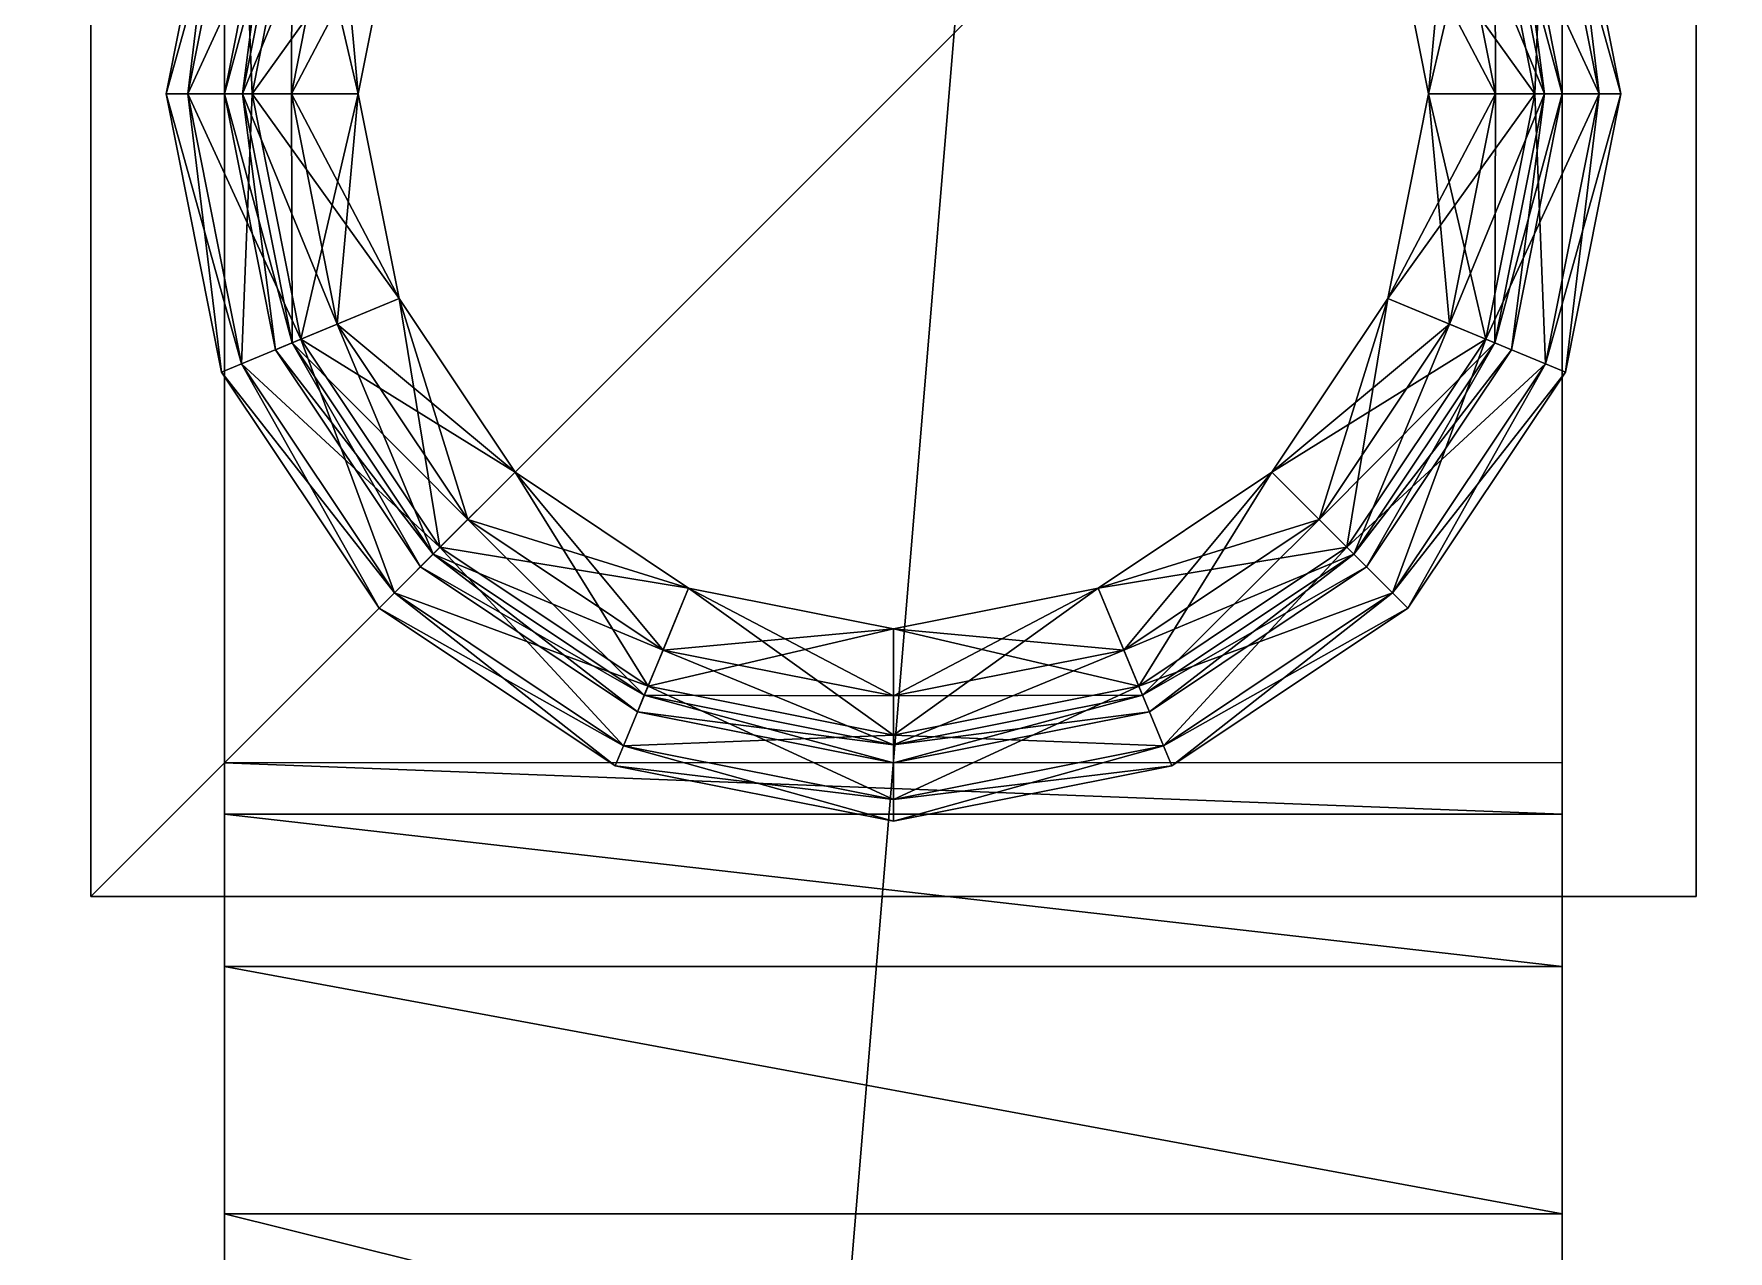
# Model space of a CAD drawing. Header units: metres. Extents: x -124 to 60, y -56 to 44.
# Drawn here: x 7.715 to 10.248, y -44.73 to -42.911 of the extents above; entities that cross this region are included whole.
import ezdxf

# ---------------------------------------------------------------- set-up
doc = ezdxf.new("R2010")
doc.units = ezdxf.units.M

msp = doc.modelspace()

# ---------------------------------------------------------------- linework, layer by layer
for points in [[(60, 44, 20), (10, 44, 20), (10, -56, 20)], [(10, -56, 20), (60, -56, 20), (60, 44, 20)], [(8, -56, 24), (10, -56, 24), (10, -32, 24)], [(10, -32, 24), (8, -32, 24), (8, -56, 24)], [(8, -56, 36), (8, -56, 46), (8, -32, 46)], [(8, -32, 46), (8, -32, 36), (8, -56, 36)], [(8, -56, 10), (8, -36, 10), (4, -36, 10)], [(4, -36, 10), (4, -56, 10), (8, -56, 10)], [(8, -56, 10), (8, -56, 24), (8, -38, 24)], [(8, -38, 24), (8, -38, 10), (8, -56, 10)], [(7.8, -41.8, 24.2), (7.8, -41.8, 24), (7.8, -44.2, 24)], [(7.8, -44.2, 24), (7.8, -44.2, 24.2), (7.8, -41.8, 24.2)], [(7.8, -44.2, 24.2), (10.2, -44.2, 24.2), (10.2, -41.8, 24.2)], [(10.2, -41.8, 24.2), (7.8, -41.8, 24.2), (7.8, -44.2, 24.2)], [(10.2, -41.8, 24), (10.2, -44.2, 24), (7.8, -44.2, 24)], [(7.8, -44.2, 24), (7.8, -41.8, 24), (10.2, -41.8, 24)], [(7.8, -41.8, 28), (7.8, -41.8, 27.8), (7.8, -44.2, 27.8)], [(7.8, -44.2, 27.8), (7.8, -44.2, 28), (7.8, -41.8, 28)], [(7.8, -44.2, 28), (10.2, -44.2, 28), (10.2, -41.8, 28)], [(10.2, -41.8, 28), (7.8, -41.8, 28), (7.8, -44.2, 28)], [(10.2, -41.8, 27.8), (10.2, -44.2, 27.8), (7.8, -44.2, 27.8)], [(7.8, -44.2, 27.8), (7.8, -41.8, 27.8), (10.2, -41.8, 27.8)], [(10.2, -44.2, 24.2), (10.2, -44.2, 24), (10.2, -41.8, 24)], [(10.2, -41.8, 24), (10.2, -41.8, 24.2), (10.2, -44.2, 24.2)], [(10.2, -44.2, 28), (10.2, -44.2, 27.8), (10.2, -41.8, 27.8)], [(10.2, -41.8, 27.8), (10.2, -41.8, 28), (10.2, -44.2, 28)], [(8, -42, 28), (8, -42, 36), (8, -44, 36)], [(8, -44, 36), (8, -44, 28), (8, -42, 28)], [(7.94496, -43, 25.5218), (7.91264, -43, 26), (7.99541, -42.5839, 26)], [(8.02527, -42.5963, 26.4782), (7.99541, -42.5839, 26), (7.91264, -43, 26)], [(7.91264, -43, 26), (7.94496, -43, 26.4782), (8.02527, -42.5963, 26.4782)], [(7.99541, -42.5839, 26), (8.02527, -42.5963, 25.5218), (7.94496, -43, 25.5218)], [(8.04133, -43, 25.0523), (7.94496, -43, 25.5218), (8.02527, -42.5963, 25.5218)], [(8.1143, -42.6331, 26.9477), (8.02527, -42.5963, 26.4782), (7.94496, -43, 26.4782)], [(8.02527, -42.5963, 25.5218), (8.1143, -42.6331, 25.0523), (8.04133, -43, 25.0523)], [(9.8857, -42.6331, 25.0523), (9.97473, -42.5963, 25.5218), (10.055, -43, 25.5218)], [(9.97473, -42.5963, 26.4782), (9.8857, -42.6331, 26.9477), (9.95867, -43, 26.9477)], [(9.95867, -43, 26.9477), (10.055, -43, 26.4782), (9.97473, -42.5963, 26.4782)], [(9.97473, -42.5963, 25.5218), (10.0046, -42.5839, 26), (10.0874, -43, 26)], [(10.0046, -42.5839, 26), (9.97473, -42.5963, 26.4782), (10.055, -43, 26.4782)], [(10.0874, -43, 26), (10.055, -43, 25.5218), (9.97473, -42.5963, 25.5218)], [(10.055, -43, 26.4782), (10.0874, -43, 26), (10.0046, -42.5839, 26)], [(8.07612, -42.6173, 27.6), (8, -43, 27.6), (8.02679, -43, 27.7)], [(8, -43, 27.6), (8.07612, -42.6173, 27.6), (8.10088, -42.6276, 27.5)], [(8, -43, 24.4), (8.07612, -42.6173, 24.4), (8.10088, -42.6276, 24.3)], [(8.07612, -42.6173, 24.4), (8, -43, 24.4), (8.02679, -43, 24.5)], [(8.10088, -42.6276, 27.5), (8.02679, -43, 27.5), (8, -43, 27.6)], [(8.10088, -42.6276, 24.3), (8.02679, -43, 24.3), (8, -43, 24.4)], [(8.02679, -43, 27.7), (8.10088, -42.6276, 27.7), (8.07612, -42.6173, 27.6)], [(8.02679, -43, 24.5), (8.10088, -42.6276, 24.5), (8.07612, -42.6173, 24.4)], [(8.10088, -42.6276, 27.7), (8.02679, -43, 27.7), (8.1, -43, 27.7732)], [(8.02679, -43, 27.5), (8.10088, -42.6276, 27.5), (8.16851, -42.6556, 27.4268)], [(8.02679, -43, 24.3), (8.10088, -42.6276, 24.3), (8.16851, -42.6556, 24.2268)], [(8.10088, -42.6276, 24.5), (8.02679, -43, 24.5), (8.1, -43, 24.5732)], [(8.1, -43, 27.7732), (8.16851, -42.6556, 27.7732), (8.10088, -42.6276, 27.7)], [(8.1, -43, 24.5732), (8.16851, -42.6556, 24.5732), (8.10088, -42.6276, 24.5)], [(9.97321, -43, 27.7), (9.89912, -42.6276, 27.7), (9.83149, -42.6556, 27.7732)], [(9.9, -43, 27.4268), (9.83149, -42.6556, 27.4268), (9.89912, -42.6276, 27.5)], [(9.9, -43, 24.2268), (9.83149, -42.6556, 24.2268), (9.89912, -42.6276, 24.3)], [(9.97321, -43, 24.5), (9.89912, -42.6276, 24.5), (9.83149, -42.6556, 24.5732)], [(10, -43, 27.6), (9.92388, -42.6173, 27.6), (9.89912, -42.6276, 27.7)], [(9.97321, -43, 27.5), (9.89912, -42.6276, 27.5), (9.92388, -42.6173, 27.6)], [(9.97321, -43, 24.3), (9.89912, -42.6276, 24.3), (9.92388, -42.6173, 24.4)], [(10, -43, 24.4), (9.92388, -42.6173, 24.4), (9.89912, -42.6276, 24.5)], [(9.89912, -42.6276, 27.7), (9.97321, -43, 27.7), (10, -43, 27.6)], [(9.89912, -42.6276, 27.5), (9.97321, -43, 27.5), (9.9, -43, 27.4268)], [(9.89912, -42.6276, 24.3), (9.97321, -43, 24.3), (9.9, -43, 24.2268)], [(9.89912, -42.6276, 24.5), (9.97321, -43, 24.5), (10, -43, 24.4)], [(9.92388, -42.6173, 27.6), (10, -43, 27.6), (9.97321, -43, 27.5)], [(9.92388, -42.6173, 24.4), (10, -43, 24.4), (9.97321, -43, 24.3)], [(7.94496, -43, 26.4782), (8.04133, -43, 26.9477), (8.1143, -42.6331, 26.9477)], [(8.2, -43, 24.6), (8.04133, -43, 25.0523), (8.1143, -42.6331, 25.0523)], [(8.2609, -42.6939, 27.4), (8.1143, -42.6331, 26.9477), (8.04133, -43, 26.9477)], [(8.1143, -42.6331, 25.0523), (8.2609, -42.6939, 24.6), (8.2, -43, 24.6)], [(9.7391, -42.6939, 24.6), (9.8857, -42.6331, 25.0523), (9.95867, -43, 25.0523)], [(9.8857, -42.6331, 26.9477), (9.7391, -42.6939, 27.4), (9.8, -43, 27.4)], [(9.8, -43, 27.4), (9.95867, -43, 26.9477), (9.8857, -42.6331, 26.9477)], [(10.055, -43, 25.5218), (9.95867, -43, 25.0523), (9.8857, -42.6331, 25.0523)], [(8.16851, -42.6556, 27.4268), (8.1, -43, 27.4268), (8.02679, -43, 27.5)], [(8.16851, -42.6556, 24.2268), (8.1, -43, 24.2268), (8.02679, -43, 24.3)], [(8.16851, -42.6556, 27.7732), (8.1, -43, 27.7732), (8.2, -43, 27.8)], [(8.1, -43, 27.4268), (8.16851, -42.6556, 27.4268), (8.2609, -42.6939, 27.4)], [(8.1, -43, 24.2268), (8.16851, -42.6556, 24.2268), (8.2609, -42.6939, 24.2)], [(8.16851, -42.6556, 24.5732), (8.1, -43, 24.5732), (8.2, -43, 24.6)], [(8.2, -43, 27.8), (8.2609, -42.6939, 27.8), (8.16851, -42.6556, 27.7732)], [(8.2, -43, 24.6), (8.2609, -42.6939, 24.6), (8.16851, -42.6556, 24.5732)], [(9.9, -43, 27.7732), (9.83149, -42.6556, 27.7732), (9.7391, -42.6939, 27.8)], [(9.8, -43, 27.4), (9.7391, -42.6939, 27.4), (9.83149, -42.6556, 27.4268)], [(9.8, -43, 24.2), (9.7391, -42.6939, 24.2), (9.83149, -42.6556, 24.2268)], [(9.9, -43, 24.5732), (9.83149, -42.6556, 24.5732), (9.7391, -42.6939, 24.6)], [(9.83149, -42.6556, 27.4268), (9.9, -43, 27.4268), (9.8, -43, 27.4)], [(9.83149, -42.6556, 24.2268), (9.9, -43, 24.2268), (9.8, -43, 24.2)], [(9.83149, -42.6556, 27.7732), (9.9, -43, 27.7732), (9.97321, -43, 27.7)], [(9.83149, -42.6556, 24.5732), (9.9, -43, 24.5732), (9.97321, -43, 24.5)], [(8.04133, -43, 26.9477), (8.2, -43, 27.4), (8.2609, -42.6939, 27.4)], [(8.2609, -42.6939, 27.4), (8.2, -43, 27.4), (8.1, -43, 27.4268)], [(8.2609, -42.6939, 24.2), (8.2, -43, 24.2), (8.1, -43, 24.2268)], [(9.7391, -42.6939, 27.8), (9.8, -43, 27.8), (9.9, -43, 27.7732)], [(9.95867, -43, 25.0523), (9.8, -43, 24.6), (9.7391, -42.6939, 24.6)], [(9.7391, -42.6939, 24.6), (9.8, -43, 24.6), (9.9, -43, 24.5732)], [(8.02527, -43.4037, 25.5218), (7.99541, -43.4161, 26), (7.91264, -43, 26)], [(7.91264, -43, 26), (7.94496, -43, 25.5218), (8.02527, -43.4037, 25.5218)], [(7.94496, -43, 26.4782), (7.91264, -43, 26), (7.99541, -43.4161, 26)], [(8.1143, -43.3669, 25.0523), (8.02527, -43.4037, 25.5218), (7.94496, -43, 25.5218)], [(7.94496, -43, 25.5218), (8.04133, -43, 25.0523), (8.1143, -43.3669, 25.0523)], [(7.99541, -43.4161, 26), (8.02527, -43.4037, 26.4782), (7.94496, -43, 26.4782)], [(8.04133, -43, 26.9477), (7.94496, -43, 26.4782), (8.02527, -43.4037, 26.4782)], [(8, -43, 27.6), (8.07612, -43.3827, 27.6), (8.10088, -43.3724, 27.7)], [(8.10088, -43.3724, 27.7), (8.02679, -43, 27.7), (8, -43, 27.6)], [(8.07612, -43.3827, 27.6), (8, -43, 27.6), (8.02679, -43, 27.5)], [(8.07612, -43.3827, 24.4), (8, -43, 24.4), (8.02679, -43, 24.3)], [(8.10088, -43.3724, 24.5), (8.02679, -43, 24.5), (8, -43, 24.4)], [(8, -43, 24.4), (8.07612, -43.3827, 24.4), (8.10088, -43.3724, 24.5)], [(8.02527, -43.4037, 26.4782), (8.1143, -43.3669, 26.9477), (8.04133, -43, 26.9477)], [(8.02679, -43, 27.7), (8.10088, -43.3724, 27.7), (8.16851, -43.3444, 27.7732)], [(8.16851, -43.3444, 27.7732), (8.1, -43, 27.7732), (8.02679, -43, 27.7)], [(8.02679, -43, 27.5), (8.10088, -43.3724, 27.5), (8.07612, -43.3827, 27.6)], [(8.10088, -43.3724, 27.5), (8.02679, -43, 27.5), (8.1, -43, 27.4268)], [(8.10088, -43.3724, 24.3), (8.02679, -43, 24.3), (8.1, -43, 24.2268)], [(8.02679, -43, 24.3), (8.10088, -43.3724, 24.3), (8.07612, -43.3827, 24.4)], [(8.16851, -43.3444, 24.5732), (8.1, -43, 24.5732), (8.02679, -43, 24.5)], [(8.02679, -43, 24.5), (8.10088, -43.3724, 24.5), (8.16851, -43.3444, 24.5732)], [(8.2609, -43.3061, 24.6), (8.1143, -43.3669, 25.0523), (8.04133, -43, 25.0523)], [(8.04133, -43, 25.0523), (8.2, -43, 24.6), (8.2609, -43.3061, 24.6)], [(8.2, -43, 27.4), (8.04133, -43, 26.9477), (8.1143, -43.3669, 26.9477)], [(8.1, -43, 27.7732), (8.16851, -43.3444, 27.7732), (8.2609, -43.3061, 27.8)], [(8.2609, -43.3061, 27.8), (8.2, -43, 27.8), (8.1, -43, 27.7732)], [(8.1, -43, 27.4268), (8.16851, -43.3444, 27.4268), (8.10088, -43.3724, 27.5)], [(8.16851, -43.3444, 27.4268), (8.1, -43, 27.4268), (8.2, -43, 27.4)], [(8.16851, -43.3444, 24.2268), (8.1, -43, 24.2268), (8.2, -43, 24.2)], [(8.1, -43, 24.2268), (8.16851, -43.3444, 24.2268), (8.10088, -43.3724, 24.3)], [(8.2609, -43.3061, 24.6), (8.2, -43, 24.6), (8.1, -43, 24.5732)], [(8.1, -43, 24.5732), (8.16851, -43.3444, 24.5732), (8.2609, -43.3061, 24.6)], [(8.1143, -43.3669, 26.9477), (8.2609, -43.3061, 27.4), (8.2, -43, 27.4)], [(8.2, -43, 27.4), (8.2609, -43.3061, 27.4), (8.16851, -43.3444, 27.4268)], [(8.2, -43, 24.2), (8.2609, -43.3061, 24.2), (8.16851, -43.3444, 24.2268)], [(9.8, -43, 27.8), (9.7391, -43.3061, 27.8), (9.83149, -43.3444, 27.7732)], [(9.7391, -43.3061, 27.4), (9.8, -43, 27.4), (9.9, -43, 27.4268)], [(9.9, -43, 27.4268), (9.83149, -43.3444, 27.4268), (9.7391, -43.3061, 27.4)], [(9.8857, -43.3669, 25.0523), (9.7391, -43.3061, 24.6), (9.8, -43, 24.6)], [(9.95867, -43, 26.9477), (9.8, -43, 27.4), (9.7391, -43.3061, 27.4)], [(9.7391, -43.3061, 27.4), (9.8857, -43.3669, 26.9477), (9.95867, -43, 26.9477)], [(9.9, -43, 24.2268), (9.83149, -43.3444, 24.2268), (9.7391, -43.3061, 24.2)], [(9.7391, -43.3061, 24.2), (9.8, -43, 24.2), (9.9, -43, 24.2268)], [(9.8, -43, 24.6), (9.7391, -43.3061, 24.6), (9.83149, -43.3444, 24.5732)], [(9.83149, -43.3444, 27.7732), (9.9, -43, 27.7732), (9.8, -43, 27.8)], [(9.8, -43, 24.6), (9.95867, -43, 25.0523), (9.8857, -43.3669, 25.0523)], [(9.83149, -43.3444, 24.5732), (9.9, -43, 24.5732), (9.8, -43, 24.6)], [(9.9, -43, 27.7732), (9.83149, -43.3444, 27.7732), (9.89912, -43.3724, 27.7)], [(9.83149, -43.3444, 27.4268), (9.9, -43, 27.4268), (9.97321, -43, 27.5)], [(9.97321, -43, 27.5), (9.89912, -43.3724, 27.5), (9.83149, -43.3444, 27.4268)], [(9.97321, -43, 24.3), (9.89912, -43.3724, 24.3), (9.83149, -43.3444, 24.2268)], [(9.83149, -43.3444, 24.2268), (9.9, -43, 24.2268), (9.97321, -43, 24.3)], [(9.9, -43, 24.5732), (9.83149, -43.3444, 24.5732), (9.89912, -43.3724, 24.5)], [(9.97473, -43.4037, 25.5218), (9.8857, -43.3669, 25.0523), (9.95867, -43, 25.0523)], [(10.055, -43, 26.4782), (9.95867, -43, 26.9477), (9.8857, -43.3669, 26.9477)], [(9.8857, -43.3669, 26.9477), (9.97473, -43.4037, 26.4782), (10.055, -43, 26.4782)], [(9.89912, -43.3724, 27.7), (9.97321, -43, 27.7), (9.9, -43, 27.7732)], [(9.97321, -43, 27.7), (9.89912, -43.3724, 27.7), (9.92388, -43.3827, 27.6)], [(9.89912, -43.3724, 27.5), (9.97321, -43, 27.5), (10, -43, 27.6)], [(10, -43, 27.6), (9.92388, -43.3827, 27.6), (9.89912, -43.3724, 27.5)], [(10, -43, 24.4), (9.92388, -43.3827, 24.4), (9.89912, -43.3724, 24.3)], [(9.89912, -43.3724, 24.3), (9.97321, -43, 24.3), (10, -43, 24.4)], [(9.97321, -43, 24.5), (9.89912, -43.3724, 24.5), (9.92388, -43.3827, 24.4)], [(9.89912, -43.3724, 24.5), (9.97321, -43, 24.5), (9.9, -43, 24.5732)], [(9.92388, -43.3827, 27.6), (10, -43, 27.6), (9.97321, -43, 27.7)], [(9.92388, -43.3827, 24.4), (10, -43, 24.4), (9.97321, -43, 24.5)], [(9.95867, -43, 25.0523), (10.055, -43, 25.5218), (9.97473, -43.4037, 25.5218)], [(10.0046, -43.4161, 26), (9.97473, -43.4037, 25.5218), (10.055, -43, 25.5218)], [(10.0874, -43, 26), (10.055, -43, 26.4782), (9.97473, -43.4037, 26.4782)], [(9.97473, -43.4037, 26.4782), (10.0046, -43.4161, 26), (10.0874, -43, 26)], [(10.055, -43, 25.5218), (10.0874, -43, 26), (10.0046, -43.4161, 26)], [(8.1143, -43.3669, 25.0523), (8.2609, -43.3061, 24.6), (8.43431, -43.5657, 24.6)], [(8.2609, -43.3061, 27.4), (8.1143, -43.3669, 26.9477), (8.32212, -43.6779, 26.9477)], [(8.43431, -43.5657, 27.8), (8.2609, -43.3061, 27.8), (8.16851, -43.3444, 27.7732)], [(8.3636, -43.6364, 27.4268), (8.16851, -43.3444, 27.4268), (8.2609, -43.3061, 27.4)], [(8.3636, -43.6364, 24.2268), (8.16851, -43.3444, 24.2268), (8.2609, -43.3061, 24.2)], [(8.43431, -43.5657, 24.6), (8.2609, -43.3061, 24.6), (8.16851, -43.3444, 24.5732)], [(8.2609, -43.3061, 27.4), (8.43431, -43.5657, 27.4), (8.3636, -43.6364, 27.4268)], [(8.32212, -43.6779, 26.9477), (8.43431, -43.5657, 27.4), (8.2609, -43.3061, 27.4)], [(8.2609, -43.3061, 24.2), (8.43431, -43.5657, 24.2), (8.3636, -43.6364, 24.2268)], [(9.7391, -43.3061, 27.8), (9.56569, -43.5657, 27.8), (9.6364, -43.6364, 27.7732)], [(9.56569, -43.5657, 27.4), (9.7391, -43.3061, 27.4), (9.83149, -43.3444, 27.4268)], [(9.67788, -43.6779, 25.0523), (9.56569, -43.5657, 24.6), (9.7391, -43.3061, 24.6)], [(9.8857, -43.3669, 26.9477), (9.7391, -43.3061, 27.4), (9.56569, -43.5657, 27.4)], [(9.56569, -43.5657, 24.2), (9.7391, -43.3061, 24.2), (9.83149, -43.3444, 24.2268)], [(9.7391, -43.3061, 24.6), (9.56569, -43.5657, 24.6), (9.6364, -43.6364, 24.5732)], [(9.6364, -43.6364, 27.7732), (9.83149, -43.3444, 27.7732), (9.7391, -43.3061, 27.8)], [(9.6364, -43.6364, 24.5732), (9.83149, -43.3444, 24.5732), (9.7391, -43.3061, 24.6)], [(9.7391, -43.3061, 24.6), (9.8857, -43.3669, 25.0523), (9.67788, -43.6779, 25.0523)], [(8.3636, -43.6364, 27.7732), (8.16851, -43.3444, 27.7732), (8.10088, -43.3724, 27.7)], [(8.31184, -43.6882, 27.5), (8.10088, -43.3724, 27.5), (8.16851, -43.3444, 27.4268)], [(8.31184, -43.6882, 24.3), (8.10088, -43.3724, 24.3), (8.16851, -43.3444, 24.2268)], [(8.3636, -43.6364, 24.5732), (8.16851, -43.3444, 24.5732), (8.10088, -43.3724, 24.5)], [(8.16851, -43.3444, 27.7732), (8.3636, -43.6364, 27.7732), (8.43431, -43.5657, 27.8)], [(8.16851, -43.3444, 27.4268), (8.3636, -43.6364, 27.4268), (8.31184, -43.6882, 27.5)], [(8.16851, -43.3444, 24.2268), (8.3636, -43.6364, 24.2268), (8.31184, -43.6882, 24.3)], [(8.16851, -43.3444, 24.5732), (8.3636, -43.6364, 24.5732), (8.43431, -43.5657, 24.6)], [(9.83149, -43.3444, 27.4268), (9.6364, -43.6364, 27.4268), (9.56569, -43.5657, 27.4)], [(9.83149, -43.3444, 24.2268), (9.6364, -43.6364, 24.2268), (9.56569, -43.5657, 24.2)], [(9.83149, -43.3444, 27.7732), (9.6364, -43.6364, 27.7732), (9.68816, -43.6882, 27.7)], [(9.6364, -43.6364, 27.4268), (9.83149, -43.3444, 27.4268), (9.89912, -43.3724, 27.5)], [(9.6364, -43.6364, 24.2268), (9.83149, -43.3444, 24.2268), (9.89912, -43.3724, 24.3)], [(9.83149, -43.3444, 24.5732), (9.6364, -43.6364, 24.5732), (9.68816, -43.6882, 24.5)], [(9.68816, -43.6882, 27.7), (9.89912, -43.3724, 27.7), (9.83149, -43.3444, 27.7732)], [(9.68816, -43.6882, 24.5), (9.89912, -43.3724, 24.5), (9.83149, -43.3444, 24.5732)], [(8.02527, -43.4037, 25.5218), (8.1143, -43.3669, 25.0523), (8.32212, -43.6779, 25.0523)], [(8.1143, -43.3669, 26.9477), (8.02527, -43.4037, 26.4782), (8.25397, -43.746, 26.4782)], [(8.31184, -43.6882, 27.7), (8.10088, -43.3724, 27.7), (8.07612, -43.3827, 27.6)], [(8.29289, -43.7071, 27.6), (8.07612, -43.3827, 27.6), (8.10088, -43.3724, 27.5)], [(8.29289, -43.7071, 24.4), (8.07612, -43.3827, 24.4), (8.10088, -43.3724, 24.3)], [(8.31184, -43.6882, 24.5), (8.10088, -43.3724, 24.5), (8.07612, -43.3827, 24.4)], [(8.07612, -43.3827, 27.6), (8.29289, -43.7071, 27.6), (8.31184, -43.6882, 27.7)], [(8.07612, -43.3827, 24.4), (8.29289, -43.7071, 24.4), (8.31184, -43.6882, 24.5)], [(8.10088, -43.3724, 27.7), (8.31184, -43.6882, 27.7), (8.3636, -43.6364, 27.7732)], [(8.10088, -43.3724, 27.5), (8.31184, -43.6882, 27.5), (8.29289, -43.7071, 27.6)], [(8.10088, -43.3724, 24.3), (8.31184, -43.6882, 24.3), (8.29289, -43.7071, 24.4)], [(8.10088, -43.3724, 24.5), (8.31184, -43.6882, 24.5), (8.3636, -43.6364, 24.5732)], [(8.43431, -43.5657, 24.6), (8.32212, -43.6779, 25.0523), (8.1143, -43.3669, 25.0523)], [(8.25397, -43.746, 26.4782), (8.32212, -43.6779, 26.9477), (8.1143, -43.3669, 26.9477)], [(9.56569, -43.5657, 27.4), (9.67788, -43.6779, 26.9477), (9.8857, -43.3669, 26.9477)], [(9.89912, -43.3724, 27.5), (9.68816, -43.6882, 27.5), (9.6364, -43.6364, 27.4268)], [(9.89912, -43.3724, 24.3), (9.68816, -43.6882, 24.3), (9.6364, -43.6364, 24.2268)], [(9.74603, -43.746, 25.5218), (9.67788, -43.6779, 25.0523), (9.8857, -43.3669, 25.0523)], [(9.97473, -43.4037, 26.4782), (9.8857, -43.3669, 26.9477), (9.67788, -43.6779, 26.9477)], [(9.89912, -43.3724, 27.7), (9.68816, -43.6882, 27.7), (9.70711, -43.7071, 27.6)], [(9.68816, -43.6882, 27.5), (9.89912, -43.3724, 27.5), (9.92388, -43.3827, 27.6)], [(9.68816, -43.6882, 24.3), (9.89912, -43.3724, 24.3), (9.92388, -43.3827, 24.4)], [(9.89912, -43.3724, 24.5), (9.68816, -43.6882, 24.5), (9.70711, -43.7071, 24.4)], [(9.92388, -43.3827, 27.6), (9.70711, -43.7071, 27.6), (9.68816, -43.6882, 27.5)], [(9.92388, -43.3827, 24.4), (9.70711, -43.7071, 24.4), (9.68816, -43.6882, 24.3)], [(9.70711, -43.7071, 27.6), (9.92388, -43.3827, 27.6), (9.89912, -43.3724, 27.7)], [(9.70711, -43.7071, 24.4), (9.92388, -43.3827, 24.4), (9.89912, -43.3724, 24.5)], [(9.8857, -43.3669, 25.0523), (9.97473, -43.4037, 25.5218), (9.74603, -43.746, 25.5218)], [(7.99541, -43.4161, 26), (8.02527, -43.4037, 25.5218), (8.25397, -43.746, 25.5218)], [(8.02527, -43.4037, 26.4782), (7.99541, -43.4161, 26), (8.23112, -43.7689, 26)], [(8.32212, -43.6779, 25.0523), (8.25397, -43.746, 25.5218), (8.02527, -43.4037, 25.5218)], [(8.23112, -43.7689, 26), (8.25397, -43.746, 26.4782), (8.02527, -43.4037, 26.4782)], [(9.67788, -43.6779, 26.9477), (9.74603, -43.746, 26.4782), (9.97473, -43.4037, 26.4782)], [(9.76888, -43.7689, 26), (9.74603, -43.746, 25.5218), (9.97473, -43.4037, 25.5218)], [(10.0046, -43.4161, 26), (9.97473, -43.4037, 26.4782), (9.74603, -43.746, 26.4782)], [(9.97473, -43.4037, 25.5218), (10.0046, -43.4161, 26), (9.76888, -43.7689, 26)], [(8.25397, -43.746, 25.5218), (8.23112, -43.7689, 26), (7.99541, -43.4161, 26)], [(9.74603, -43.746, 26.4782), (9.76888, -43.7689, 26), (10.0046, -43.4161, 26)], [(8.32212, -43.6779, 25.0523), (8.43431, -43.5657, 24.6), (8.69385, -43.7391, 24.6)], [(8.43431, -43.5657, 27.4), (8.32212, -43.6779, 26.9477), (8.63313, -43.8857, 26.9477)], [(8.69385, -43.7391, 27.8), (8.43431, -43.5657, 27.8), (8.3636, -43.6364, 27.7732)], [(8.65559, -43.8315, 27.4268), (8.3636, -43.6364, 27.4268), (8.43431, -43.5657, 27.4)], [(8.65559, -43.8315, 24.2268), (8.3636, -43.6364, 24.2268), (8.43431, -43.5657, 24.2)], [(8.69385, -43.7391, 24.6), (8.43431, -43.5657, 24.6), (8.3636, -43.6364, 24.5732)], [(8.43431, -43.5657, 27.4), (8.69385, -43.7391, 27.4), (8.65559, -43.8315, 27.4268)], [(8.63313, -43.8857, 26.9477), (8.69385, -43.7391, 27.4), (8.43431, -43.5657, 27.4)], [(8.43431, -43.5657, 24.2), (8.69385, -43.7391, 24.2), (8.65559, -43.8315, 24.2268)], [(9.56569, -43.5657, 27.8), (9.30615, -43.7391, 27.8), (9.34441, -43.8315, 27.7732)], [(9.30615, -43.7391, 27.4), (9.56569, -43.5657, 27.4), (9.6364, -43.6364, 27.4268)], [(9.36687, -43.8857, 25.0523), (9.30615, -43.7391, 24.6), (9.56569, -43.5657, 24.6)], [(9.67788, -43.6779, 26.9477), (9.56569, -43.5657, 27.4), (9.30615, -43.7391, 27.4)], [(9.30615, -43.7391, 24.2), (9.56569, -43.5657, 24.2), (9.6364, -43.6364, 24.2268)], [(9.56569, -43.5657, 24.6), (9.30615, -43.7391, 24.6), (9.34441, -43.8315, 24.5732)], [(9.34441, -43.8315, 27.7732), (9.6364, -43.6364, 27.7732), (9.56569, -43.5657, 27.8)], [(9.34441, -43.8315, 24.5732), (9.6364, -43.6364, 24.5732), (9.56569, -43.5657, 24.6)], [(9.56569, -43.5657, 24.6), (9.67788, -43.6779, 25.0523), (9.36687, -43.8857, 25.0523)], [(8.65559, -43.8315, 27.7732), (8.3636, -43.6364, 27.7732), (8.31184, -43.6882, 27.7)], [(8.62757, -43.8991, 27.5), (8.31184, -43.6882, 27.5), (8.3636, -43.6364, 27.4268)], [(8.62757, -43.8991, 24.3), (8.31184, -43.6882, 24.3), (8.3636, -43.6364, 24.2268)], [(8.65559, -43.8315, 24.5732), (8.3636, -43.6364, 24.5732), (8.31184, -43.6882, 24.5)], [(8.3636, -43.6364, 27.7732), (8.65559, -43.8315, 27.7732), (8.69385, -43.7391, 27.8)], [(8.3636, -43.6364, 27.4268), (8.65559, -43.8315, 27.4268), (8.62757, -43.8991, 27.5)], [(8.3636, -43.6364, 24.2268), (8.65559, -43.8315, 24.2268), (8.62757, -43.8991, 24.3)], [(8.3636, -43.6364, 24.5732), (8.65559, -43.8315, 24.5732), (8.69385, -43.7391, 24.6)], [(9.6364, -43.6364, 27.4268), (9.34441, -43.8315, 27.4268), (9.30615, -43.7391, 27.4)], [(9.6364, -43.6364, 24.2268), (9.34441, -43.8315, 24.2268), (9.30615, -43.7391, 24.2)], [(9.6364, -43.6364, 27.7732), (9.34441, -43.8315, 27.7732), (9.37243, -43.8991, 27.7)], [(9.34441, -43.8315, 27.4268), (9.6364, -43.6364, 27.4268), (9.68816, -43.6882, 27.5)], [(9.34441, -43.8315, 24.2268), (9.6364, -43.6364, 24.2268), (9.68816, -43.6882, 24.3)], [(9.6364, -43.6364, 24.5732), (9.34441, -43.8315, 24.5732), (9.37243, -43.8991, 24.5)], [(9.37243, -43.8991, 27.7), (9.68816, -43.6882, 27.7), (9.6364, -43.6364, 27.7732)], [(9.37243, -43.8991, 24.5), (9.68816, -43.6882, 24.5), (9.6364, -43.6364, 24.5732)], [(8.25397, -43.746, 25.5218), (8.32212, -43.6779, 25.0523), (8.63313, -43.8857, 25.0523)], [(8.32212, -43.6779, 26.9477), (8.25397, -43.746, 26.4782), (8.59625, -43.9747, 26.4782)], [(8.62757, -43.8991, 27.7), (8.31184, -43.6882, 27.7), (8.29289, -43.7071, 27.6)], [(8.61732, -43.9239, 27.6), (8.29289, -43.7071, 27.6), (8.31184, -43.6882, 27.5)], [(8.61732, -43.9239, 24.4), (8.29289, -43.7071, 24.4), (8.31184, -43.6882, 24.3)], [(8.62757, -43.8991, 24.5), (8.31184, -43.6882, 24.5), (8.29289, -43.7071, 24.4)], [(8.31184, -43.6882, 27.7), (8.62757, -43.8991, 27.7), (8.65559, -43.8315, 27.7732)], [(8.31184, -43.6882, 27.5), (8.62757, -43.8991, 27.5), (8.61732, -43.9239, 27.6)], [(8.31184, -43.6882, 24.3), (8.62757, -43.8991, 24.3), (8.61732, -43.9239, 24.4)], [(8.31184, -43.6882, 24.5), (8.62757, -43.8991, 24.5), (8.65559, -43.8315, 24.5732)], [(8.69385, -43.7391, 24.6), (8.63313, -43.8857, 25.0523), (8.32212, -43.6779, 25.0523)], [(8.59625, -43.9747, 26.4782), (8.63313, -43.8857, 26.9477), (8.32212, -43.6779, 26.9477)], [(9.30615, -43.7391, 27.4), (9.36687, -43.8857, 26.9477), (9.67788, -43.6779, 26.9477)], [(9.68816, -43.6882, 27.5), (9.37243, -43.8991, 27.5), (9.34441, -43.8315, 27.4268)], [(9.68816, -43.6882, 24.3), (9.37243, -43.8991, 24.3), (9.34441, -43.8315, 24.2268)], [(9.40375, -43.9747, 25.5218), (9.36687, -43.8857, 25.0523), (9.67788, -43.6779, 25.0523)], [(9.74603, -43.746, 26.4782), (9.67788, -43.6779, 26.9477), (9.36687, -43.8857, 26.9477)], [(9.68816, -43.6882, 27.7), (9.37243, -43.8991, 27.7), (9.38268, -43.9239, 27.6)], [(9.37243, -43.8991, 27.5), (9.68816, -43.6882, 27.5), (9.70711, -43.7071, 27.6)], [(9.37243, -43.8991, 24.3), (9.68816, -43.6882, 24.3), (9.70711, -43.7071, 24.4)], [(9.68816, -43.6882, 24.5), (9.37243, -43.8991, 24.5), (9.38268, -43.9239, 24.4)], [(9.38268, -43.9239, 27.6), (9.70711, -43.7071, 27.6), (9.68816, -43.6882, 27.7)], [(9.38268, -43.9239, 24.4), (9.70711, -43.7071, 24.4), (9.68816, -43.6882, 24.5)], [(9.67788, -43.6779, 25.0523), (9.74603, -43.746, 25.5218), (9.40375, -43.9747, 25.5218)], [(8.29289, -43.7071, 27.6), (8.61732, -43.9239, 27.6), (8.62757, -43.8991, 27.7)], [(8.29289, -43.7071, 24.4), (8.61732, -43.9239, 24.4), (8.62757, -43.8991, 24.5)], [(9.70711, -43.7071, 27.6), (9.38268, -43.9239, 27.6), (9.37243, -43.8991, 27.5)], [(9.70711, -43.7071, 24.4), (9.38268, -43.9239, 24.4), (9.37243, -43.8991, 24.3)], [(8.63313, -43.8857, 25.0523), (8.69385, -43.7391, 24.6), (9, -43.8, 24.6)], [(8.69385, -43.7391, 27.4), (8.63313, -43.8857, 26.9477), (9, -43.9587, 26.9477)], [(9, -43.8, 27.8), (8.69385, -43.7391, 27.8), (8.65559, -43.8315, 27.7732)], [(9, -43.9, 27.4268), (8.65559, -43.8315, 27.4268), (8.69385, -43.7391, 27.4)], [(9, -43.9, 24.2268), (8.65559, -43.8315, 24.2268), (8.69385, -43.7391, 24.2)], [(9, -43.8, 24.6), (8.69385, -43.7391, 24.6), (8.65559, -43.8315, 24.5732)], [(8.69385, -43.7391, 27.4), (9, -43.8, 27.4), (9, -43.9, 27.4268)], [(9, -43.9587, 26.9477), (9, -43.8, 27.4), (8.69385, -43.7391, 27.4)], [(8.69385, -43.7391, 24.2), (9, -43.8, 24.2), (9, -43.9, 24.2268)], [(9, -43.9, 27.7732), (9.34441, -43.8315, 27.7732), (9.30615, -43.7391, 27.8)], [(9.30615, -43.7391, 27.8), (9, -43.8, 27.8), (9, -43.9, 27.7732)], [(9, -43.8, 27.4), (9.30615, -43.7391, 27.4), (9.34441, -43.8315, 27.4268)], [(9.30615, -43.7391, 24.6), (9.36687, -43.8857, 25.0523), (9, -43.9587, 25.0523)], [(9, -43.9587, 25.0523), (9, -43.8, 24.6), (9.30615, -43.7391, 24.6)], [(9.36687, -43.8857, 26.9477), (9.30615, -43.7391, 27.4), (9, -43.8, 27.4)], [(9, -43.8, 24.2), (9.30615, -43.7391, 24.2), (9.34441, -43.8315, 24.2268)], [(9.30615, -43.7391, 24.6), (9, -43.8, 24.6), (9, -43.9, 24.5732)], [(9, -43.9, 24.5732), (9.34441, -43.8315, 24.5732), (9.30615, -43.7391, 24.6)], [(8.23112, -43.7689, 26), (8.25397, -43.746, 25.5218), (8.59625, -43.9747, 25.5218)], [(8.25397, -43.746, 26.4782), (8.23112, -43.7689, 26), (8.58389, -44.0046, 26)], [(8.63313, -43.8857, 25.0523), (8.59625, -43.9747, 25.5218), (8.25397, -43.746, 25.5218)], [(8.58389, -44.0046, 26), (8.59625, -43.9747, 26.4782), (8.25397, -43.746, 26.4782)], [(9.36687, -43.8857, 26.9477), (9.40375, -43.9747, 26.4782), (9.74603, -43.746, 26.4782)], [(9.41611, -44.0046, 26), (9.40375, -43.9747, 25.5218), (9.74603, -43.746, 25.5218)], [(9.76888, -43.7689, 26), (9.74603, -43.746, 26.4782), (9.40375, -43.9747, 26.4782)], [(9.74603, -43.746, 25.5218), (9.76888, -43.7689, 26), (9.41611, -44.0046, 26)], [(8.59625, -43.9747, 25.5218), (8.58389, -44.0046, 26), (8.23112, -43.7689, 26)], [(9.40375, -43.9747, 26.4782), (9.41611, -44.0046, 26), (9.76888, -43.7689, 26)], [(9, -43.8, 24.6), (9, -43.9587, 25.0523), (8.63313, -43.8857, 25.0523)], [(8.65559, -43.8315, 27.7732), (9, -43.9, 27.7732), (9, -43.8, 27.8)], [(8.65559, -43.8315, 24.5732), (9, -43.9, 24.5732), (9, -43.8, 24.6)], [(9.34441, -43.8315, 27.4268), (9, -43.9, 27.4268), (9, -43.8, 27.4)], [(9, -43.8, 27.4), (9, -43.9587, 26.9477), (9.36687, -43.8857, 26.9477)], [(9.34441, -43.8315, 24.2268), (9, -43.9, 24.2268), (9, -43.8, 24.2)], [(9, -43.9, 27.7732), (8.65559, -43.8315, 27.7732), (8.62757, -43.8991, 27.7)], [(9, -43.9732, 27.5), (8.62757, -43.8991, 27.5), (8.65559, -43.8315, 27.4268)], [(9, -43.9732, 24.3), (8.62757, -43.8991, 24.3), (8.65559, -43.8315, 24.2268)], [(9, -43.9, 24.5732), (8.65559, -43.8315, 24.5732), (8.62757, -43.8991, 24.5)], [(8.65559, -43.8315, 27.4268), (9, -43.9, 27.4268), (9, -43.9732, 27.5)], [(8.65559, -43.8315, 24.2268), (9, -43.9, 24.2268), (9, -43.9732, 24.3)], [(9, -43.9732, 27.7), (9.37243, -43.8991, 27.7), (9.34441, -43.8315, 27.7732)], [(9.34441, -43.8315, 27.7732), (9, -43.9, 27.7732), (9, -43.9732, 27.7)], [(9, -43.9, 27.4268), (9.34441, -43.8315, 27.4268), (9.37243, -43.8991, 27.5)], [(9, -43.9, 24.2268), (9.34441, -43.8315, 24.2268), (9.37243, -43.8991, 24.3)], [(9.34441, -43.8315, 24.5732), (9, -43.9, 24.5732), (9, -43.9732, 24.5)], [(9, -43.9732, 24.5), (9.37243, -43.8991, 24.5), (9.34441, -43.8315, 24.5732)], [(8.59625, -43.9747, 25.5218), (8.63313, -43.8857, 25.0523), (9, -43.9587, 25.0523)], [(8.63313, -43.8857, 26.9477), (8.59625, -43.9747, 26.4782), (9, -44.055, 26.4782)], [(9, -44.055, 26.4782), (9, -43.9587, 26.9477), (8.63313, -43.8857, 26.9477)], [(9.36687, -43.8857, 25.0523), (9.40375, -43.9747, 25.5218), (9, -44.055, 25.5218)], [(9, -44.055, 25.5218), (9, -43.9587, 25.0523), (9.36687, -43.8857, 25.0523)], [(9.40375, -43.9747, 26.4782), (9.36687, -43.8857, 26.9477), (9, -43.9587, 26.9477)], [(9, -43.9732, 27.7), (8.62757, -43.8991, 27.7), (8.61732, -43.9239, 27.6)], [(9, -44, 27.6), (8.61732, -43.9239, 27.6), (8.62757, -43.8991, 27.5)], [(9, -44, 24.4), (8.61732, -43.9239, 24.4), (8.62757, -43.8991, 24.3)], [(9, -43.9732, 24.5), (8.62757, -43.8991, 24.5), (8.61732, -43.9239, 24.4)], [(8.62757, -43.8991, 27.7), (9, -43.9732, 27.7), (9, -43.9, 27.7732)], [(8.62757, -43.8991, 27.5), (9, -43.9732, 27.5), (9, -44, 27.6)], [(8.62757, -43.8991, 24.3), (9, -43.9732, 24.3), (9, -44, 24.4)], [(8.62757, -43.8991, 24.5), (9, -43.9732, 24.5), (9, -43.9, 24.5732)], [(9, -44, 27.6), (9.38268, -43.9239, 27.6), (9.37243, -43.8991, 27.7)], [(9.37243, -43.8991, 27.7), (9, -43.9732, 27.7), (9, -44, 27.6)], [(9, -43.9732, 27.5), (9.37243, -43.8991, 27.5), (9.38268, -43.9239, 27.6)], [(9.37243, -43.8991, 27.5), (9, -43.9732, 27.5), (9, -43.9, 27.4268)], [(9.37243, -43.8991, 24.3), (9, -43.9732, 24.3), (9, -43.9, 24.2268)], [(9, -43.9732, 24.3), (9.37243, -43.8991, 24.3), (9.38268, -43.9239, 24.4)], [(9.37243, -43.8991, 24.5), (9, -43.9732, 24.5), (9, -44, 24.4)], [(9, -44, 24.4), (9.38268, -43.9239, 24.4), (9.37243, -43.8991, 24.5)], [(8.61732, -43.9239, 27.6), (9, -44, 27.6), (9, -43.9732, 27.7)], [(8.61732, -43.9239, 24.4), (9, -44, 24.4), (9, -43.9732, 24.5)], [(9.38268, -43.9239, 27.6), (9, -44, 27.6), (9, -43.9732, 27.5)], [(9.38268, -43.9239, 24.4), (9, -44, 24.4), (9, -43.9732, 24.3)], [(9, -43.9587, 25.0523), (9, -44.055, 25.5218), (8.59625, -43.9747, 25.5218)], [(9, -43.9587, 26.9477), (9, -44.055, 26.4782), (9.40375, -43.9747, 26.4782)], [(8.58389, -44.0046, 26), (8.59625, -43.9747, 25.5218), (9, -44.055, 25.5218)], [(8.59625, -43.9747, 26.4782), (8.58389, -44.0046, 26), (9, -44.0874, 26)], [(9, -44.0874, 26), (9, -44.055, 26.4782), (8.59625, -43.9747, 26.4782)], [(9.40375, -43.9747, 25.5218), (9.41611, -44.0046, 26), (9, -44.0874, 26)], [(9, -44.0874, 26), (9, -44.055, 25.5218), (9.40375, -43.9747, 25.5218)], [(9.41611, -44.0046, 26), (9.40375, -43.9747, 26.4782), (9, -44.055, 26.4782)], [(10, -44.0769, 28.7804), (10, -44, 28), (8, -44, 28)], [(8, -44, 28), (8, -44.0769, 28.7804), (10, -44.0769, 28.7804)], [(8, -45.1716, 30.8284), (8, -45.1716, 32), (8, -44, 32)], [(8, -44, 32), (8, -44, 30.8284), (8, -45.1716, 30.8284)], [(8, -44, 30.8284), (8, -44, 30.4749), (8, -44.908, 30.5376)], [(8, -44.908, 30.5376), (8, -45.1716, 30.8284), (8, -44, 30.8284)], [(8, -44, 30.4749), (8, -44, 30.1213), (8, -44.6741, 30.2223)], [(8, -44.6741, 30.2223), (8, -44.908, 30.5376), (8, -44, 30.4749)], [(8, -44, 30.1213), (8, -44, 29.7678), (8, -44.4723, 29.8856)], [(8, -44.4723, 29.8856), (8, -44.6741, 30.2223), (8, -44, 30.1213)], [(8, -44, 29.7678), (8, -44, 29.4142), (8, -44.3045, 29.5307)], [(8, -44.3045, 29.5307), (8, -44.4723, 29.8856), (8, -44, 29.7678)], [(8, -44, 29.4142), (8, -44, 29.0607), (8, -44.1722, 29.1611)], [(8, -44.1722, 29.1611), (8, -44.3045, 29.5307), (8, -44, 29.4142)], [(8, -44, 29.0607), (8, -44, 28.7071), (8, -44.0769, 28.7804)], [(8, -44.0769, 28.7804), (8, -44.1722, 29.1611), (8, -44, 29.0607)], [(8, -44, 28.7071), (8, -44, 28.3536), (8, -44.0193, 28.3921)], [(8, -44.0193, 28.3921), (8, -44.0769, 28.7804), (8, -44, 28.7071)], [(8, -44, 28), (8, -44.0193, 28.3921), (8, -44, 28.3536)], [(8, -44, 32), (8, -44, 36), (8, -54, 36)], [(8, -54, 36), (8, -54, 32), (8, -44, 32)], [(9, -44.055, 25.5218), (9, -44.0874, 26), (8.58389, -44.0046, 26)], [(9, -44.055, 26.4782), (9, -44.0874, 26), (9.41611, -44.0046, 26)], [(10, -44.3045, 29.5307), (10, -44.0769, 28.7804), (8, -44.0769, 28.7804)], [(8, -44.0769, 28.7804), (8, -44.3045, 29.5307), (10, -44.3045, 29.5307)], [(7.8, -44.2, 24.2), (7.8, -44.2, 24), (10.2, -44.2, 24)], [(10.2, -44.2, 24), (10.2, -44.2, 24.2), (7.8, -44.2, 24.2)], [(7.8, -44.2, 28), (7.8, -44.2, 27.8), (10.2, -44.2, 27.8)], [(10.2, -44.2, 27.8), (10.2, -44.2, 28), (7.8, -44.2, 28)], [(10, -44.6741, 30.2223), (10, -44.3045, 29.5307), (8, -44.3045, 29.5307)], [(8, -44.3045, 29.5307), (8, -44.6741, 30.2223), (10, -44.6741, 30.2223)], [(10, -45.1716, 30.8284), (10, -44.6741, 30.2223), (8, -44.6741, 30.2223)], [(8, -44.6741, 30.2223), (8, -45.1716, 30.8284), (10, -45.1716, 30.8284)]]:
    msp.add_3dface(points)

doc.saveas('drawing.dxf')
